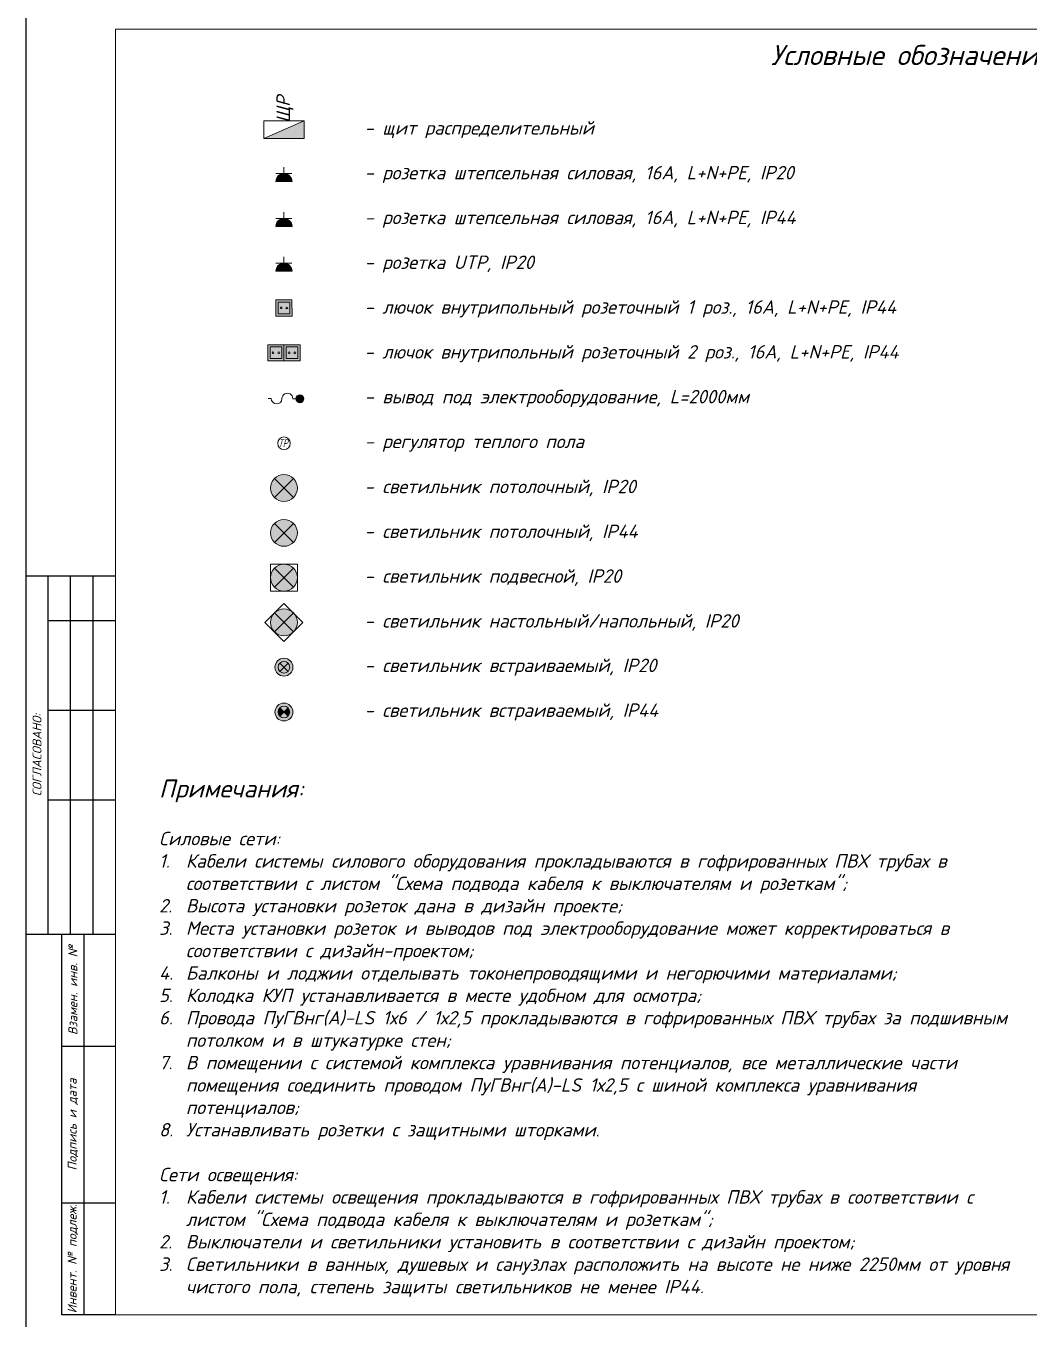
# Model space of a CAD drawing. Header units: millimetres. Extents: x 3082 to 230946, y 1570 to 312844.
# Drawn here: x 187546 to 198743, y 97396 to 111832 of the extents above; entities that cross this region are included whole.
import ezdxf
from ezdxf.enums import TextEntityAlignment as Align

# ---------------------------------------------------------------- set-up
doc = ezdxf.new("R2010")
doc.units = ezdxf.units.MM
for name, color, linetype, lineweight in [('3x2.5', 1, 'Continuous', 0), ('Ramka', 7, 'Continuous', 0), ('розетки силовые', 1, 'Continuous', 0), ('светильники', 3, 'Continuous', 0)]:
    doc.layers.add(name, color=color, linetype=linetype, lineweight=lineweight)
doc.layers.add('FORMAT', color=7, linetype='Continuous')
doc.layers.add('TEXT', color=250, linetype='Continuous')
doc.styles.add('A_C', font='romans.shx', dxfattribs={"width": 0.7, "oblique": 15})
doc.styles.add('Is_150', font='isocpeui.ttf', dxfattribs={"height": 150})
doc.styles.add('ls_200', font='isocpeui.ttf', dxfattribs={"height": 200})
doc.styles.get("Standard").update_dxf_attribs({"font": 'arial.ttf'})

# ---------------------------------------------------------------- blocks, each defined once
blk = doc.blocks.new('*U51')
at = {"ltscale": 12, "true_color": 0xffffff}
h = blk.add_hatch(color=7, dxfattribs=at)
h.dxf.hatch_style = 1
h.paths.add_polyline_path([(150, 0, 1), (-150, 0, 1)])
at = {"ltscale": 12}
for points in [[(-212, 0), (0, 212), (212, 0), (0, -212), (-212, 0)], [(106, -106), (-106, 106)], [(-106, -106), (106, 106)]]:
    blk.add_lwpolyline(points, dxfattribs=at)
blk.add_circle((0, 0), 150, dxfattribs=at)
at = {"flags": 1}
for tag in ['ПОЗИЦИЯ', 'ИМЯ', 'ТИП', 'РАЗМЕР', 'АРТИКУЛ', 'ПРОИЗВОДИТЕЛЬ', 'МАССА', 'ПРИМЕЧАНИЕ']:
    blk.add_attdef(tag, (1, 0), '', height=2.5, dxfattribs=at)
blk = doc.blocks.new('*U52')
at = {"ltscale": 12, "true_color": 0xffffff}
h = blk.add_hatch(color=7, dxfattribs=at)
h.dxf.hatch_style = 1
h.paths.add_polyline_path([(150, 0, 1), (-150, 0, 1)])
at = {"ltscale": 12}
for points in [[(106, -106), (-106, 106)], [(-106, -106), (106, 106)]]:
    blk.add_lwpolyline(points, dxfattribs=at)
blk.add_circle((0, 0), 150, dxfattribs=at)
at = {"flags": 1}
for tag in ['ПОЗИЦИЯ', 'ИМЯ', 'ТИП', 'РАЗМЕР', 'АРТИКУЛ', 'ПРОИЗВОДИТЕЛЬ', 'МАССА', 'ПРИМЕЧАНИЕ']:
    blk.add_attdef(tag, (1, 0), '', height=2.5, dxfattribs=at)
blk = doc.blocks.new('*U136')
at = {"ltscale": 12, "true_color": 0xffffff}
h = blk.add_hatch(color=7, dxfattribs=at)
h.dxf.hatch_style = 1
h.paths.add_polyline_path([(1, -90), (-1, 90, 1)])
at = {"ltscale": 12}
for points in [[(0, 0), (-160, -1)], [(-91, 89), (-89, -91)], [(1, -90), (-1, 90)]]:
    blk.add_lwpolyline(points, dxfattribs=at)
blk.add_arc((0, 0), 90, 90.5013, 270.5013, dxfattribs=at)
at = {"flags": 1}
for tag in ['ПРОИЗВОДИТЕЛЬ', 'ПРИМЕЧАНИЕ', 'ПОЗИЦИЯ', 'АРТИКУЛ', 'РАЗМЕР', 'МАССА', 'ИМЯ', 'ТИП']:
    blk.add_attdef(tag, (0, 1), '', height=2.5, rotation=90.5013, dxfattribs=at)
blk = doc.blocks.new('*U139')
at = {"ltscale": 12}
h = blk.add_hatch(color=256, dxfattribs=at)
edge = h.paths.add_edge_path()
edge.add_line((-1, 90), (1, -90))
edge.add_arc((0, 0), 90, 90.5013, 270.5013, ccw=False)
for points in [[(0, 0), (-160, -1)], [(-91, 89), (-89, -91)], [(1, -90), (-1, 90)]]:
    blk.add_lwpolyline(points, dxfattribs=at)
blk.add_arc((0, 0), 90, 90.5013, 270.5013, dxfattribs=at)
at = {"flags": 1}
for tag in ['ПРОИЗВОДИТЕЛЬ', 'ПРИМЕЧАНИЕ', 'ПОЗИЦИЯ', 'АРТИКУЛ', 'РАЗМЕР', 'МАССА', 'ИМЯ', 'ТИП']:
    blk.add_attdef(tag, (0, 1), '', height=2.5, rotation=90.5013, dxfattribs=at)
blk = doc.blocks.new('*U132')
at = {"ltscale": 12, "true_color": 0xffffff}
h = blk.add_hatch(color=7, dxfattribs=at)
h.dxf.hatch_style = 1
h.paths.add_polyline_path([(1, -90), (-1, 90, 1)])
at = {"color": 114, "ltscale": 12, "true_color": 0x139b48}
for points in [[(0, 0), (-160, -1)], [(-91, 89), (-89, -91)], [(1, -90), (-1, 90)]]:
    blk.add_lwpolyline(points, dxfattribs=at)
blk.add_arc((0, 0), 90, 90.5013, 270.5013, dxfattribs=at)
at = {"flags": 1}
for tag in ['ПРОИЗВОДИТЕЛЬ', 'ПРИМЕЧАНИЕ', 'ПОЗИЦИЯ', 'АРТИКУЛ', 'РАЗМЕР', 'МАССА', 'ИМЯ', 'ТИП']:
    blk.add_attdef(tag, (0, 1), '', height=2.5, rotation=90.5013, dxfattribs=at)
blk = doc.blocks.new('*U130')
at = {"ltscale": 12, "true_color": 0xffffff}
h = blk.add_hatch(color=7, dxfattribs=at)
h.dxf.hatch_style = 1
h.paths.add_polyline_path([(-181, 88), (-179, -92), (1, -90), (-1, 90)])
at = {"ltscale": 12}
for points in [[(-1, 90), (1, -90), (-179, -92), (-181, 88)], [(-26, 65), (-24, -65), (-154, -66), (-156, 64)]]:
    blk.add_lwpolyline(points, close=True, dxfattribs=at)
for centre in [(-90, 32), (-90, -33)]:
    blk.add_circle(centre, 10, dxfattribs=at)
at = {"flags": 1}
for tag in ['ПРОИЗВОДИТЕЛЬ', 'ПРИМЕЧАНИЕ', 'ПОЗИЦИЯ', 'АРТИКУЛ', 'РАЗМЕР', 'МАССА', 'ИМЯ', 'ТИП']:
    blk.add_attdef(tag, (0, 1), '', height=2.5, rotation=90.5013, dxfattribs=at)
blk = doc.blocks.new('*U133')
at = {"ltscale": 12, "true_color": 0xffffff}
h = blk.add_hatch(color=7, dxfattribs=at)
h.dxf.hatch_style = 1
h.paths.add_polyline_path([(-182, 178), (-180, -2), (0, 0), (-2, 180)])
h = blk.add_hatch(color=7, dxfattribs=at)
h.dxf.hatch_style = 1
h.paths.add_polyline_path([(-180, -2), (-178, -182), (2, -180), (0, 0)])
at = {"ltscale": 12}
for points in [[(-2, 180), (0, 0), (-180, -2), (-182, 178)], [(-26, 155), (-25, 25), (-155, 24), (-156, 154)], [(0, 0), (2, -180), (-178, -182), (-180, -2)], [(-25, -25), (-24, -155), (-154, -156), (-155, -26)]]:
    blk.add_lwpolyline(points, close=True, dxfattribs=at)
for centre in [(-91, 122), (-90, 57), (-89, -58), (-89, -123)]:
    blk.add_circle(centre, 10, dxfattribs=at)
at = {"flags": 1}
for tag in ['ПРОИЗВОДИТЕЛЬ', 'ПРИМЕЧАНИЕ', 'ПОЗИЦИЯ', 'АРТИКУЛ', 'РАЗМЕР', 'МАССА', 'ИМЯ', 'ТИП']:
    blk.add_attdef(tag, (0, 1), '', height=2.5, rotation=90.5013, dxfattribs=at)
blk = doc.blocks.new('*U134')
blk.add_hatch(color=256).paths.add_polyline_path([(0, 400, 1), (0, 310, 1)])
blk.add_lwpolyline([(0, 310), (0, 275, 1), (0, 155, -1), (0, 35), (0, 0)], format="xyb")
blk.add_circle((0, 355), 44.9)
blk = doc.blocks.new('*U135')
at = {"lineweight": 0, "ltscale": 3}
blk.add_circle((0, 0), 70, dxfattribs=at)
at = {"lineweight": 0, "style": 'A_C', "oblique": 15, "width": 0.7}
blk.add_text('TР', height=84.8, dxfattribs=at).set_placement((-65, -41))
at = {"flags": 1}
for tag in ['ПРОИЗВОДИТЕЛЬ', 'ПРИМЕЧАНИЕ', 'ПОЗИЦИЯ', 'АРТИКУЛ', 'РАЗМЕР', 'МАССА', 'ИМЯ', 'ТИП']:
    blk.add_attdef(tag, (0, 1), '', height=2.5, rotation=90.5013, dxfattribs=at)
blk = doc.blocks.new('*U54')
at = {"ltscale": 12, "true_color": 0xffffff}
h = blk.add_hatch(color=7, dxfattribs=at)
h.dxf.hatch_style = 1
h.paths.add_polyline_path([(150, 0, 1), (-150, 0, 1)])
at = {"ltscale": 12}
h = blk.add_hatch(color=256, dxfattribs=at)
h.dxf.hatch_style = 1
h.paths.add_polyline_path([(0, 0), (-106, 106, 0.198912), (-150, 0, 0.198912), (-106, -106)])
h.paths.add_polyline_path([(150, 0, 0.198912), (106, 106), (0, 0), (106, -106, 0.198912)])
for points in [[(106, -106), (-106, 106)], [(-106, -106), (106, 106)]]:
    blk.add_lwpolyline(points, dxfattribs=at)
blk.add_circle((0, 0), 150, dxfattribs=at)
at = {"flags": 1}
for tag in ['ПОЗИЦИЯ', 'ИМЯ', 'ТИП', 'РАЗМЕР', 'АРТИКУЛ', 'ПРОИЗВОДИТЕЛЬ', 'МАССА', 'ПРИМЕЧАНИЕ']:
    blk.add_attdef(tag, (1, 0), '', height=2.5, dxfattribs=at)
blk = doc.blocks.new('*U55')
at = {"ltscale": 12, "true_color": 0xffffff}
h = blk.add_hatch(color=7, dxfattribs=at)
h.dxf.hatch_style = 1
h.paths.add_polyline_path([(150, 0, 1), (-150, 0, 1)])
at = {"ltscale": 12}
for points in [[(-150, 150), (150, 150), (150, -150), (-150, -150), (-150, 150)], [(106, -106), (-106, 106)], [(-106, -106), (106, 106)]]:
    blk.add_lwpolyline(points, dxfattribs=at)
blk.add_circle((0, 0), 150, dxfattribs=at)
at = {"flags": 1}
for tag in ['ПОЗИЦИЯ', 'ИМЯ', 'ТИП', 'РАЗМЕР', 'АРТИКУЛ', 'ПРОИЗВОДИТЕЛЬ', 'МАССА', 'ПРИМЕЧАНИЕ']:
    blk.add_attdef(tag, (1, 0), '', height=2.5, dxfattribs=at)
blk = doc.blocks.new('*U56')
at = {"ltscale": 12, "true_color": 0xffffff}
h = blk.add_hatch(color=7, dxfattribs=at)
h.dxf.hatch_style = 1
h.paths.add_polyline_path([(100, 0, 1), (-100, 0, 1)])
at = {"ltscale": 12}
for points in [[(46, -46), (-46, 46)], [(-46, -46), (46, 46)]]:
    blk.add_lwpolyline(points, dxfattribs=at)
for radius in [100, 65]:
    blk.add_circle((0, 0), radius, dxfattribs=at)
at = {"flags": 1}
for tag in ['ПОЗИЦИЯ', 'ИМЯ', 'ТИП', 'РАЗМЕР', 'АРТИКУЛ', 'ПРОИЗВОДИТЕЛЬ', 'МАССА', 'ПРИМЕЧАНИЕ']:
    blk.add_attdef(tag, (1, 0), '', height=2.5, dxfattribs=at)
blk = doc.blocks.new('*U53')
at = {"ltscale": 12, "true_color": 0xffffff}
h = blk.add_hatch(color=7, dxfattribs=at)
h.dxf.hatch_style = 1
h.paths.add_polyline_path([(100, 0, 1), (-100, 0, 1)])
at = {"ltscale": 12}
h = blk.add_hatch(color=256, dxfattribs=at)
h.dxf.hatch_style = 1
edge = h.paths.add_edge_path()
edge.add_arc((0, 0), 65, 135, 225)
edge.add_line((-46, -46), (0, 0))
edge.add_line((0, 0), (-46, 46))
edge = h.paths.add_edge_path()
edge.add_arc((0, 0), 65, 315, 405)
edge.add_line((46, 46), (0, 0))
edge.add_line((0, 0), (46, -46))
for points in [[(46, -46), (-46, 46)], [(-46, -46), (46, 46)]]:
    blk.add_lwpolyline(points, dxfattribs=at)
for radius in [100, 65]:
    blk.add_circle((0, 0), radius, dxfattribs=at)
at = {"flags": 1}
for tag in ['ПОЗИЦИЯ', 'ИМЯ', 'ТИП', 'РАЗМЕР', 'АРТИКУЛ', 'ПРОИЗВОДИТЕЛЬ', 'МАССА', 'ПРИМЕЧАНИЕ']:
    blk.add_attdef(tag, (1, 0), '', height=2.5, dxfattribs=at)
blk = doc.blocks.new('*U42')
at = {"ltscale": 3}
h = blk.add_hatch(color=256, dxfattribs=at)
h.dxf.hatch_style = 1
h.paths.add_polyline_path([(200, -225), (0, 225), (0, -225)])
for points in [[(0, 225), (0, -225), (200, -225), (200, 225), (0, 225)], [(0, 225), (200, -225)]]:
    blk.add_lwpolyline(points, dxfattribs=at)
at = {"color": 250, "ltscale": 3, "style": 'Is_150', "flags": 4}
blk.add_attdef('ОБОЗНАЧЕНИЕ', text='', height=150, dxfattribs=at).set_placement((328, 8), align=Align.MIDDLE_CENTER)
blk = doc.blocks.new('*U369')
at = {"linetype": 'Continuous'}
for points in [[(-20961, 8500), (-19961, 8500)], [(-20711, 4500), (-20711, 8500)], [(-20461, 4500), (-20461, 8500)], [(-20211, 4500), (-20211, 8500)], [(-20711, 8000), (-19961, 8000)], [(-20711, 7000), (-19961, 7000)], [(-20711, 6000), (-19961, 6000)], [(-20961, 4500), (-19961, 4500)], [(-20561, 250), (-20561, 4500)], [(-20561, 4500), (-19979, 4500)], [(-20311, 250), (-20311, 4500)], [(-20561, 3250), (-19961, 3250)], [(-20561, 1500), (-19961, 1500)], [(-19961, 250), (-20561, 250)]]:
    blk.add_lwpolyline(points, dxfattribs=at)
at = {"layer": 'Ramka', "color": 7}
for points in [[(-20961, 0), (0, 0), (0, 14850), (-20961, 14850)], [(-19961, 250), (-250, 250), (-250, 14600), (-19961, 14600)]]:
    blk.add_lwpolyline(points, close=True, dxfattribs=at)
at = {"layer": 'TEXT', "color": 0, "linetype": 'Continuous', "lineweight": 0, "char_height": 100, "attachment_point": 5, "rotation": 90, "style": 'ls_200'}
for s, insert, width in [('\\pxqc;СОГЛАСОВАНО:', (-20836, 6500), 4000), ('\\pxqc;Взамен. инв. №', (-20436, 3875), 1250), ('\\pxqc;Подпись и дата', (-20436, 2375), 1750), ('\\pxqc;Инвент. № подлеж.', (-20436, 875), 1250)]:
    blk.add_mtext(s, dxfattribs=dict(at, insert=insert, width=width))

msp = doc.modelspace()

# ---------------------------------------------------------------- linework, layer by layer
at = {"layer": 'FORMAT'}
msp.add_lwpolyline([(187546.4, 97193.7), (208506.9, 97193.7), (208506.9, 112043.7), (187546.4, 112043.7)], close=True, dxfattribs=at)

# ---------------------------------------------------------------- block references
at = {"layer": '3x2.5', "ltscale": 3}
ref = msp.add_blockref('*U42', (190426.6, 110573), dxfattribs=dict(at, rotation=90.00000000000126))
ref.add_attrib('ОБОЗНАЧЕНИЕ', 'ЩР', dxfattribs={"layer": '0', "color": 250, "ltscale": 3, "height": 150, "rotation": 90, "style": 'Is_150'}).set_placement((190418.3, 110900.5), align=Align.MIDDLE_CENTER)
at = {"layer": 'FORMAT'}
msp.add_blockref('*U369', (208506.9, 97193.7), dxfattribs=at)
at = {"layer": 'розетки силовые', "ltscale": 3, "rotation": 269.4987409165381}
for name, p in [('*U136', (190426.6, 110093)), ('*U139', (190426.6, 109593)), ('*U132', (190426.6, 109093)), ('*U130', (190426.6, 108593)), ('*U133', (190426.6, 108093)), ('*U134', (190249.7, 107673))]:
    msp.add_blockref(name, p, dxfattribs=at)
at = {"layer": 'розетки силовые', "ltscale": 3}
msp.add_blockref('*U135', (190426.6, 107173), dxfattribs=at)
at = {"layer": 'светильники', "ltscale": 12}
for name, p in [('*U52', (190426.6, 106673)), ('*U54', (190426.6, 106173)), ('*U55', (190426.6, 105673)), ('*U51', (190426.6, 105173)), ('*U56', (190426.6, 104673)), ('*U53', (190426.6, 104173))]:
    msp.add_blockref(name, p, dxfattribs=at)

# ---------------------------------------------------------------- texts
at = {"layer": 'Ramka', "lineweight": 0, "style": 'ls_200'}
msp.add_text('Условные обозначения. Примечания', height=225, dxfattribs=at).set_placement((198401.6, 111506.4), align=Align.MIDDLE_CENTER)
at = {"layer": 'Ramka', "lineweight": 0, "insert": (193776.6, 97643.7), "char_height": 150, "width": 9488.265, "attachment_point": 8, "style": 'ls_200'}
msp.add_mtext('\\pxql;{\\H1.33333x;Примечания:\\P}\\PСиловые сети:\\P\\pi-2,l2,t2;1.^IКабели системы силового оборудования прокладываются в гофрированных ПВХ трубах в соответствии с листом "Схема подвода кабеля к выключателям и розеткам";\\P2.^IВысота установки розеток дана в дизайн проекте;\\P3.^IМеста установки розеток и выводов под электрооборудование может корректироваться в соответствии с дизайн-проектом; \\P4.^IБалконы и лоджии отделывать токонепроводящими и негорючими материалами;\\P5.^IКолодка КУП устанавливается в месте удобном для осмотра;\\P6.^IПровода ПуГВнг(А)-LS 1х6 / 1х2,5 прокладываются в гофрированных ПВХ трубах за подшивным потолком и в штукатурке стен;\\P7.^IВ помещении с системой комплекса уравнивания потенциалов, все металлические части помещения соединить проводом ПуГВнг(А)-LS 1х2,5 с шиной комплекса уравнивания потенциалов;   \\P8.^IУстанавливать розетки с защитными шторками.\\P\\pi0,l0,tz;\\PСети освещения:\\P\\pi-2,l2,t2;1.^IКабели системы освещения прокладываются в гофрированных ПВХ трубах в соответствии с листом "Схема подвода кабеля к выключателям и розеткам";\\P2.^IВыключатели и светильники установить в соответствии с дизайн проектом; \\P3.^IСветильники в ванных, душевых и санузлах расположить на высоте не ниже 2250мм от уровня чистого пола, степень защиты светильников не менее IP44.', dxfattribs=at)
at = {"layer": 'TEXT', "color": 0, "linetype": 'Continuous', "lineweight": 0, "char_height": 150, "width": 6300, "attachment_point": 4, "style": 'ls_200'}
for s, insert in [('- щит распределительный', (191326.6, 110673)), ('- розетка штепсельная силовая, 16А, L+N+PE, IP20', (191326.6, 110173)), ('- розетка штепсельная силовая, 16А, L+N+PE, IP44', (191326.6, 109673)), ('- розетка UTP, IP20', (191326.6, 109173)), ('- лючок внутрипольный розеточный 1 роз., 16A, L+N+PE, IP44', (191326.6, 108673)), ('- лючок внутрипольный розеточный 2 роз., 16A, L+N+PE, IP44', (191326.6, 108173)), ('- вывод под электрооборудование, L=2000мм', (191326.6, 107673)), ('- регулятор теплого пола', (191326.6, 107173)), ('- светильник потолочный, IP20', (191326.6, 106673)), ('- светильник потолочный, IP44', (191326.6, 106173)), ('- светильник подвесной, IP20', (191326.6, 105673)), ('- светильник настольный/напольный, IP20', (191326.6, 105173)), ('- светильник встраиваемый, IP20', (191326.6, 104673)), ('- светильник встраиваемый, IP44', (191326.6, 104173))]:
    msp.add_mtext(s, dxfattribs=dict(at, insert=insert))

doc.saveas('drawing.dxf')
